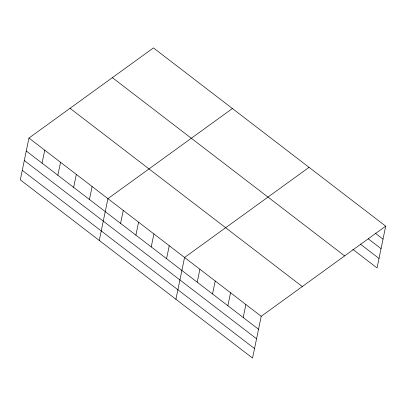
<?xml version="1.0" encoding="UTF-8"?>
<svg xmlns="http://www.w3.org/2000/svg" width="406" height="406" viewBox="0 0 406 406"><rect width="100%" height="100%" fill="white"/><g stroke="black" fill="none" stroke-linecap="round" stroke-linejoin="round"><path stroke-width="0.61" d="M28.953 138.045L20.3 179.833L252.562 358.087L261.215 316.299L385.7 226.167L153.438 47.913L28.953 138.045L261.215 316.299M42.062 163.131L44.746 150.169M57.855 175.255L60.54 162.288M73.648 187.374L76.333 174.407M89.442 199.498L92.126 186.532M99.267 240.443L107.925 198.651L232.41 108.519M120.567 223.381L123.251 210.415M135.898 235.145L138.583 222.183M151.225 246.909L153.91 233.947M166.556 258.678L169.241 245.711M175.915 299.263L184.568 257.475L309.052 167.343M197.214 282.206L199.899 269.239M212.541 293.969L215.226 281.003M227.873 305.733L230.557 292.772M243.199 317.497L245.884 304.536M385.7 226.167L377.047 267.955L352.814 249.36M375.103 233.059L383.015 239.129M368.186 238.774L381.046 248.645M360.223 244.021L379.016 258.444M112.36 77.658L344.618 255.907M70.035 108.3L302.292 286.555M26.268 151.012L258.531 329.266M24.299 160.522L256.562 338.777M22.269 170.322L254.532 348.576"/></g></svg>
